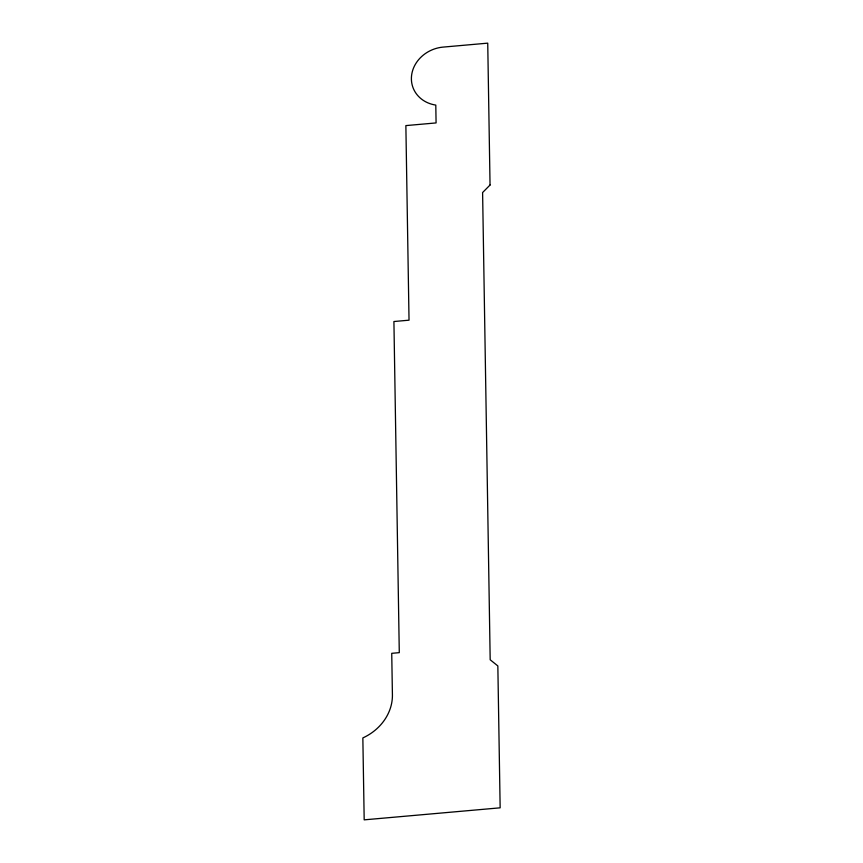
<?xml version="1.0" encoding="UTF-8"?>
<svg xmlns="http://www.w3.org/2000/svg" width="863" height="863" viewBox="0 0 863 863"><rect width="100%" height="100%" fill="white"/><g stroke="black" fill="none" stroke-linecap="round" stroke-linejoin="round"><path stroke-width="1.29" d="M490.044 185.038L482.6 192.535L490.184 659.774L497.843 665.934L500.152 807.822L364.186 819.85L362.848 737.919A48.9 43.053 -20.3 0 0 392.406 694.284L391.737 653.323L399.289 652.655L393.916 321.521L409.03 320.184L405.869 125.599L436.085 122.924L435.793 105.092A32.675 28.77 -20.3 0 1 411.565 75.599A32.675 28.77 -20.3 0 1 442.417 47.163L487.735 43.15L490.044 185.038"/></g></svg>
